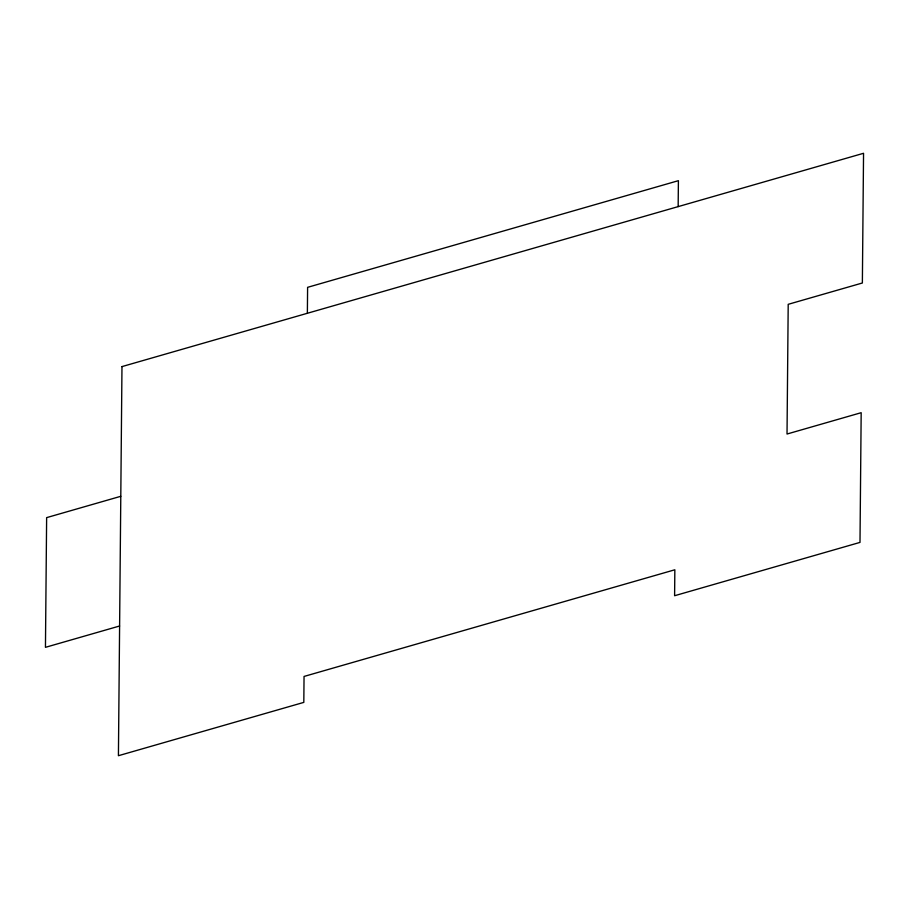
<?xml version="1.0" encoding="UTF-8"?>
<svg xmlns="http://www.w3.org/2000/svg" width="909" height="909" viewBox="0 0 909 909"><rect width="100%" height="100%" fill="white"/><g stroke="black" fill="none" stroke-linecap="round" stroke-linejoin="round"><path stroke-width="1.36" d="M307.367 313.275L307.606 287.335L678.398 180.675L678.159 206.616M120.795 496.303L46.632 517.63L45.45 647.333L119.602 626.006M121.976 366.6L118.42 755.709L303.811 702.384L304.049 676.444L674.842 569.784L674.603 595.725L859.994 542.4L861.175 412.697L787.024 434.025L788.205 304.322L862.368 282.994L863.55 153.291L121.976 366.6"/></g></svg>
